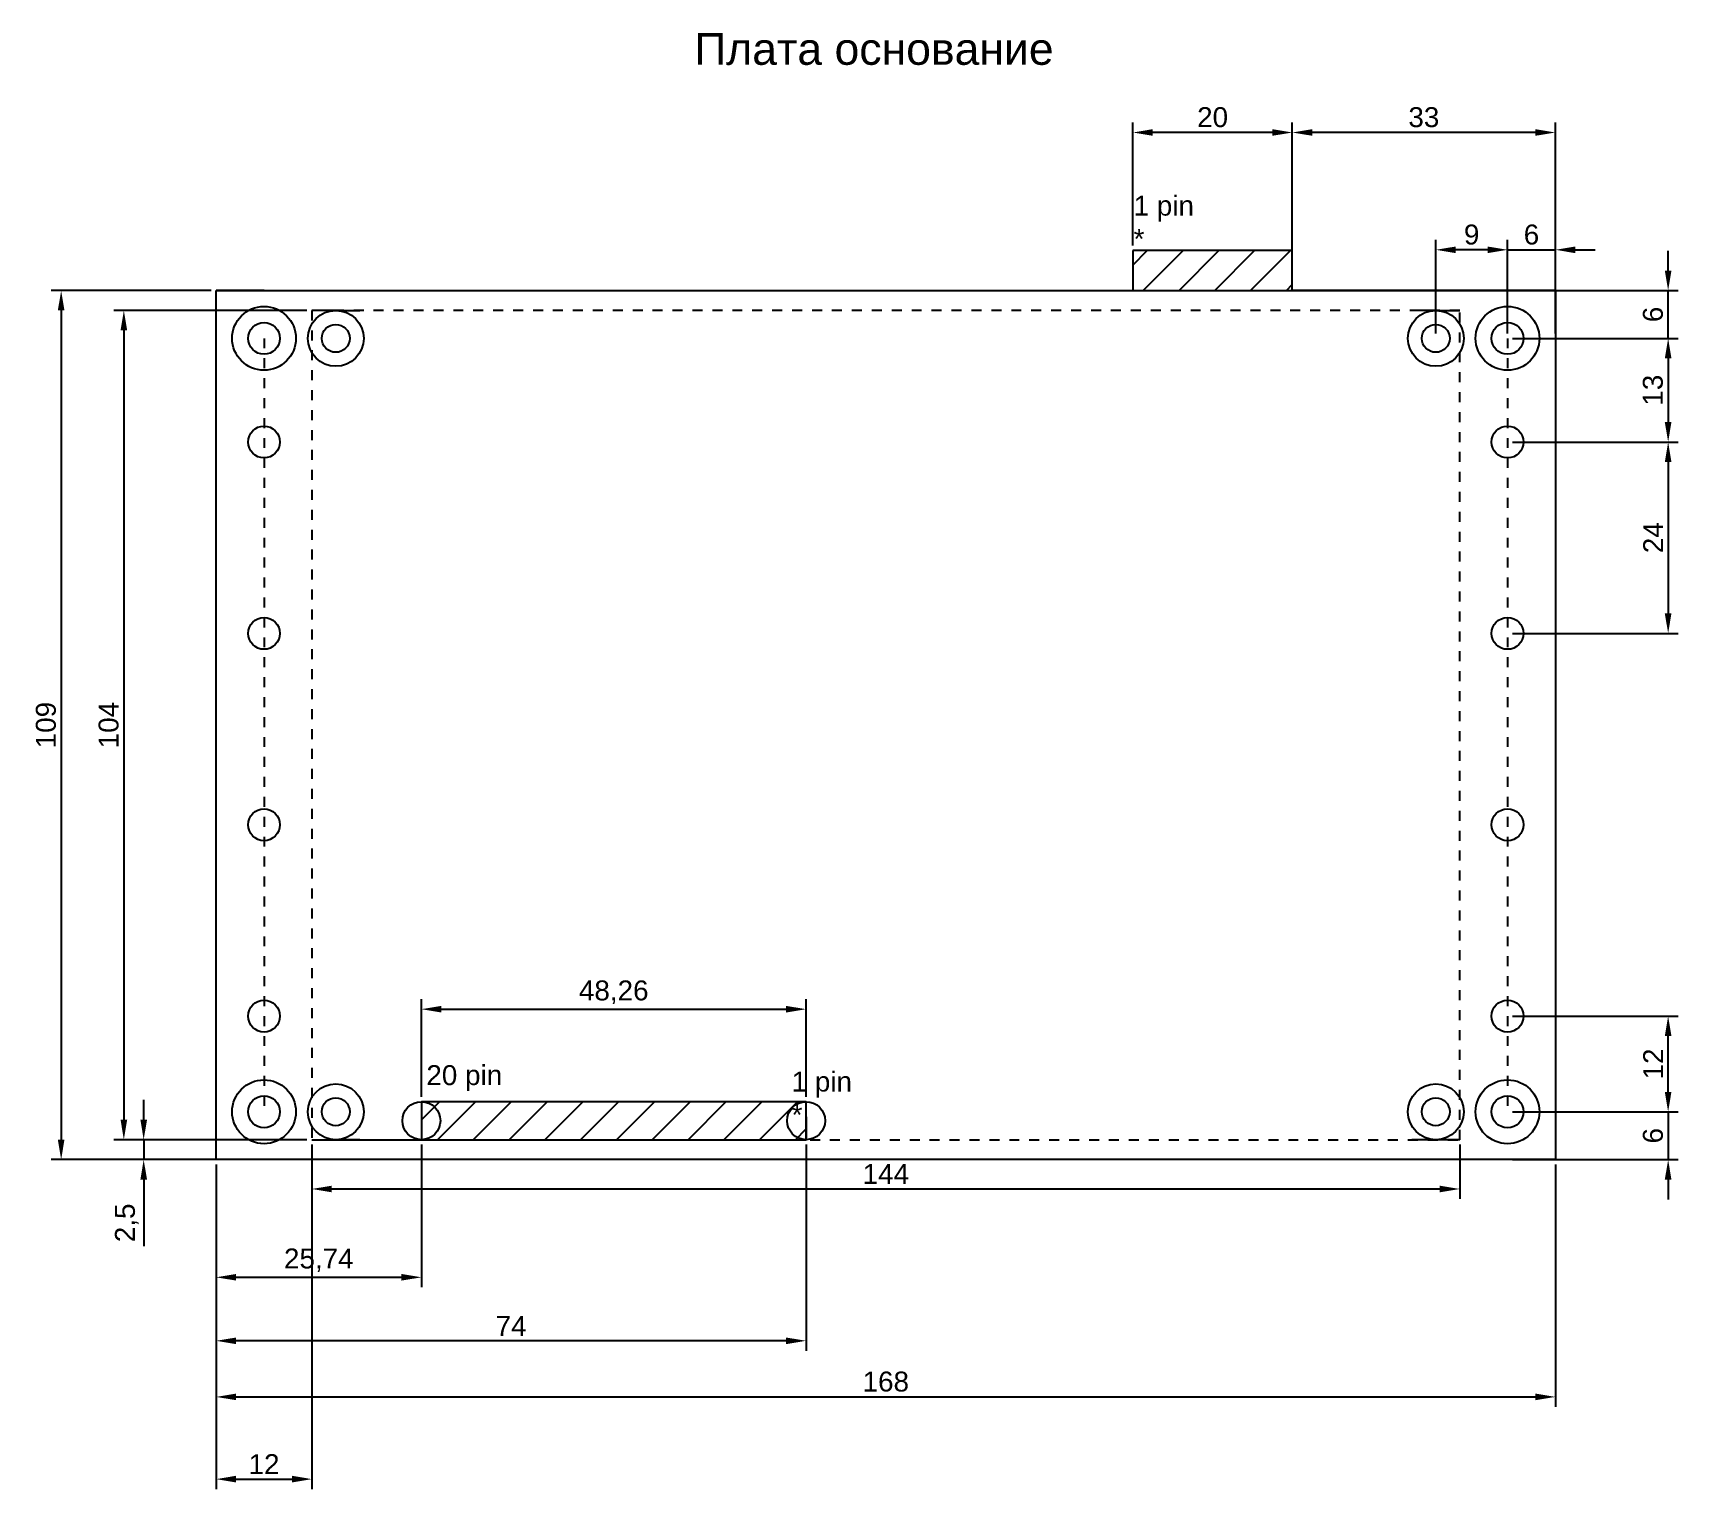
# Model space of a CAD drawing. Header units: millimetres. Extents: x 581 to 3447, y 885 to 2081.
# Drawn here: x 1981.4 to 2187.8, y 1300.4 to 1483 of the extents above; entities that cross this region are included whole.
import ezdxf

# ---------------------------------------------------------------- set-up
doc = ezdxf.new("R2010")
doc.units = ezdxf.units.MM
doc.linetypes.add('JIS_02_1.2', pattern=[2.5, 1.25, -1.25])
doc.layers.get('Defpoints').update_dxf_attribs({"lineweight": 15})
doc.layers.add('скрытые линии', color=9, linetype='Continuous')
doc.layers.add('скрытый размер', color=9, linetype='Continuous')
doc.styles.get("Standard").update_dxf_attribs({"font": 'arial.ttf'})
doc.dimstyles.new('ISO-25', dxfattribs={"dimtxt": 2.5, "dimasz": 2.5, "dimexe": 1.25, "dimexo": 0.625, "dimtad": 1, "dimtxsty": 'Standard', "dimcen": 2.5, "dimadec": 0, "dimazin": 0, "dimtfac": 1, "dimtmove": 0, "dimatfit": 3, "dimfxl": 1, "dimarcsym": 0})
pattern_1 = [(45, (-9.1802, 21.2464), (-2.245064, 2.245064), [])]

# ---------------------------------------------------------------- blocks, each defined once
blk = doc.blocks.new('*D52')
at = {"layer": 'Defpoints', "color": 0, "transparency": 16777216}
for p in [(2016.43, 1344.19), (2160.43, 1344.19), (2160.43, 1338.01)]:
    blk.add_point(p, dxfattribs=at)
at = {"layer": 'скрытый размер', "color": 0, "lineweight": -2, "transparency": 16777216}
for p, q in [((2016.43, 1343.57), (2016.43, 1336.76)), ((2160.43, 1343.57), (2160.43, 1336.76)), ((2018.93, 1338.01), (2157.93, 1338.01))]:
    blk.add_line(p, q, dxfattribs=at)
at = {"layer": 'скрытый размер', "color": 0, "transparency": 16777216}
for points in [[(2018.93, 1338.42), (2018.93, 1337.59), (2016.43, 1338.01)], [(2157.93, 1338.42), (2157.93, 1337.59), (2160.43, 1338.01)]]:
    blk.add_solid(points, dxfattribs=at)
at = {"layer": 'скрытый размер', "color": 0, "transparency": 16777216, "insert": (2088.43, 1339.89), "char_height": 2.5, "attachment_point": 5}
blk.add_mtext('144', dxfattribs=at)
blk = doc.blocks.new('*D53')
at = {"layer": 'Defpoints', "color": 0, "transparency": 16777216}
for p in [(2172.43, 1455.8), (2166.43, 1444.69), (2172.43, 1444.69)]:
    blk.add_point(p, dxfattribs=at)
at = {"layer": 'скрытый размер', "color": 0, "lineweight": -2, "transparency": 16777216}
for p, q in [((2163.93, 1455.8), (2161.43, 1455.8)), ((2166.43, 1445.32), (2166.43, 1457.05)), ((2166.43, 1455.8), (2172.43, 1455.8)), ((2172.43, 1445.32), (2172.43, 1457.05)), ((2174.93, 1455.8), (2177.43, 1455.8))]:
    blk.add_line(p, q, dxfattribs=at)
at = {"layer": 'скрытый размер', "color": 0, "transparency": 16777216}
for points in [[(2163.93, 1456.21), (2163.93, 1455.38), (2166.43, 1455.8)], [(2174.93, 1456.21), (2174.93, 1455.38), (2172.43, 1455.8)]]:
    blk.add_solid(points, dxfattribs=at)
at = {"layer": 'скрытый размер', "color": 0, "transparency": 16777216, "insert": (2169.43, 1457.7), "char_height": 2.5, "attachment_point": 5}
blk.add_mtext('6', dxfattribs=at)
blk = doc.blocks.new('*D54')
at = {"layer": 'Defpoints', "color": 0, "transparency": 16777216}
for p in [(2157.43, 1455.8), (2157.43, 1444.69), (2166.43, 1444.69)]:
    blk.add_point(p, dxfattribs=at)
at = {"layer": 'скрытый размер', "color": 0, "lineweight": -2, "transparency": 16777216}
for p, q in [((2157.43, 1445.32), (2157.43, 1457.05)), ((2163.93, 1455.8), (2159.93, 1455.8)), ((2166.43, 1445.32), (2166.43, 1457.05))]:
    blk.add_line(p, q, dxfattribs=at)
at = {"layer": 'скрытый размер', "color": 0, "transparency": 16777216}
for points in [[(2159.93, 1456.21), (2159.93, 1455.38), (2157.43, 1455.8)], [(2163.93, 1456.21), (2163.93, 1455.38), (2166.43, 1455.8)]]:
    blk.add_solid(points, dxfattribs=at)
at = {"layer": 'скрытый размер', "color": 0, "transparency": 16777216, "insert": (2161.93, 1457.7), "char_height": 2.5, "attachment_point": 5}
blk.add_mtext('9', dxfattribs=at)
blk = doc.blocks.new('*D55')
at = {"layer": 'Defpoints', "color": 0, "transparency": 16777216}
for p in [(2166.43, 1450.69), (2186.58, 1450.69), (2166.43, 1444.69)]:
    blk.add_point(p, dxfattribs=at)
at = {"layer": 'скрытый размер', "color": 0, "lineweight": -2, "transparency": 16777216}
for p, q in [((2186.58, 1453.19), (2186.58, 1455.69)), ((2167.05, 1450.69), (2187.83, 1450.69)), ((2186.58, 1444.69), (2186.58, 1450.69)), ((2167.05, 1444.69), (2187.83, 1444.69)), ((2186.58, 1442.19), (2186.58, 1439.69))]:
    blk.add_line(p, q, dxfattribs=at)
at = {"layer": 'скрытый размер', "color": 0, "transparency": 16777216}
for points in [[(2186.16, 1453.19), (2186.99, 1453.19), (2186.58, 1450.69)], [(2186.16, 1442.19), (2186.99, 1442.19), (2186.58, 1444.69)]]:
    blk.add_solid(points, dxfattribs=at)
at = {"layer": 'скрытый размер', "color": 0, "transparency": 16777216, "insert": (2184.68, 1447.69), "char_height": 2.5, "attachment_point": 5, "rotation": 90}
blk.add_mtext('6', dxfattribs=at)
blk = doc.blocks.new('*D56')
at = {"layer": 'Defpoints', "color": 0, "transparency": 16777216}
for p in [(2166.43, 1444.69), (2166.43, 1431.69), (2186.58, 1431.69)]:
    blk.add_point(p, dxfattribs=at)
at = {"layer": 'скрытый размер', "color": 0, "lineweight": -2, "transparency": 16777216}
for p, q in [((2167.05, 1444.69), (2187.83, 1444.69)), ((2186.58, 1442.19), (2186.58, 1434.19)), ((2167.05, 1431.69), (2187.83, 1431.69))]:
    blk.add_line(p, q, dxfattribs=at)
at = {"layer": 'скрытый размер', "color": 0, "transparency": 16777216}
for points in [[(2186.16, 1442.19), (2186.99, 1442.19), (2186.58, 1444.69)], [(2186.16, 1434.19), (2186.99, 1434.19), (2186.58, 1431.69)]]:
    blk.add_solid(points, dxfattribs=at)
at = {"layer": 'скрытый размер', "color": 0, "transparency": 16777216, "insert": (2184.67, 1438.19), "char_height": 2.5, "attachment_point": 5, "rotation": 90}
blk.add_mtext('13', dxfattribs=at)
blk = doc.blocks.new('*D57')
at = {"layer": 'Defpoints', "color": 0, "transparency": 16777216}
for p in [(2166.43, 1431.69), (2166.43, 1407.69), (2186.58, 1407.69)]:
    blk.add_point(p, dxfattribs=at)
at = {"layer": 'скрытый размер', "color": 0, "lineweight": -2, "transparency": 16777216}
for p, q in [((2167.05, 1431.69), (2187.83, 1431.69)), ((2186.58, 1429.19), (2186.58, 1410.19)), ((2167.05, 1407.69), (2187.83, 1407.69))]:
    blk.add_line(p, q, dxfattribs=at)
at = {"layer": 'скрытый размер', "color": 0, "transparency": 16777216}
for points in [[(2186.16, 1429.19), (2186.99, 1429.19), (2186.58, 1431.69)], [(2186.16, 1410.19), (2186.99, 1410.19), (2186.58, 1407.69)]]:
    blk.add_solid(points, dxfattribs=at)
at = {"layer": 'скрытый размер', "color": 0, "transparency": 16777216, "insert": (2184.7, 1419.69), "char_height": 2.5, "attachment_point": 5, "rotation": 90}
blk.add_mtext('24', dxfattribs=at)
blk = doc.blocks.new('*D58')
at = {"layer": 'Defpoints', "color": 0, "transparency": 16777216}
for p in [(2166.43, 1347.69), (2166.43, 1341.69), (2186.58, 1341.69)]:
    blk.add_point(p, dxfattribs=at)
at = {"layer": 'скрытый размер', "color": 0, "lineweight": -2, "transparency": 16777216}
for p, q in [((2186.58, 1350.19), (2186.58, 1352.69)), ((2167.05, 1347.69), (2187.83, 1347.69)), ((2186.58, 1347.69), (2186.58, 1341.69)), ((2167.05, 1341.69), (2187.83, 1341.69)), ((2186.58, 1339.19), (2186.58, 1336.69))]:
    blk.add_line(p, q, dxfattribs=at)
at = {"layer": 'скрытый размер', "color": 0, "transparency": 16777216}
for points in [[(2186.16, 1350.19), (2186.99, 1350.19), (2186.58, 1347.69)], [(2186.16, 1339.19), (2186.99, 1339.19), (2186.58, 1341.69)]]:
    blk.add_solid(points, dxfattribs=at)
at = {"layer": 'скрытый размер', "color": 0, "transparency": 16777216, "insert": (2184.68, 1344.69), "char_height": 2.5, "attachment_point": 5, "rotation": 90}
blk.add_mtext('6', dxfattribs=at)
blk = doc.blocks.new('*D59')
at = {"layer": 'Defpoints', "color": 0, "transparency": 16777216}
for p in [(2166.43, 1359.69), (2186.58, 1359.69), (2166.43, 1347.69)]:
    blk.add_point(p, dxfattribs=at)
at = {"layer": 'скрытый размер', "color": 0, "lineweight": -2, "transparency": 16777216}
for p, q in [((2167.05, 1359.69), (2187.83, 1359.69)), ((2186.58, 1350.19), (2186.58, 1357.19)), ((2167.05, 1347.69), (2187.83, 1347.69))]:
    blk.add_line(p, q, dxfattribs=at)
at = {"layer": 'скрытый размер', "color": 0, "transparency": 16777216}
for points in [[(2186.16, 1357.19), (2186.99, 1357.19), (2186.58, 1359.69)], [(2186.16, 1350.19), (2186.99, 1350.19), (2186.58, 1347.69)]]:
    blk.add_solid(points, dxfattribs=at)
at = {"layer": 'скрытый размер', "color": 0, "transparency": 16777216, "insert": (2184.7, 1353.69), "char_height": 2.5, "attachment_point": 5, "rotation": 90}
blk.add_mtext('12', dxfattribs=at)
blk = doc.blocks.new('*D64')
at = {"layer": 'Defpoints', "color": 0, "transparency": 16777216}
for p in [(2030.17, 1344.19), (2004.43, 1341.69), (2030.17, 1326.93)]:
    blk.add_point(p, dxfattribs=at)
at = {"layer": 'скрытый размер', "color": 0, "lineweight": -2, "transparency": 16777216}
for p, q in [((2030.17, 1343.57), (2030.17, 1325.68)), ((2004.43, 1341.07), (2004.43, 1325.68)), ((2006.93, 1326.93), (2027.67, 1326.93))]:
    blk.add_line(p, q, dxfattribs=at)
at = {"layer": 'скрытый размер', "color": 0, "transparency": 16777216}
for points in [[(2006.93, 1327.35), (2006.93, 1326.52), (2004.43, 1326.93)], [(2027.67, 1327.35), (2027.67, 1326.52), (2030.17, 1326.93)]]:
    blk.add_solid(points, dxfattribs=at)
at = {"layer": 'скрытый размер', "color": 0, "transparency": 16777216, "insert": (2017.3, 1329.06), "char_height": 2.5, "attachment_point": 5}
blk.add_mtext('25,74', dxfattribs=at)
blk = doc.blocks.new('*D65')
at = {"layer": 'Defpoints', "color": 0, "transparency": 16777216}
for p in [(2139.43, 1470.51), (2139.43, 1450.69), (2172.43, 1450.69)]:
    blk.add_point(p, dxfattribs=at)
at = {"layer": 'скрытый размер', "color": 0, "lineweight": -2, "transparency": 16777216}
for p, q in [((2139.43, 1451.32), (2139.43, 1471.76)), ((2172.43, 1451.32), (2172.43, 1471.76)), ((2169.93, 1470.51), (2141.93, 1470.51))]:
    blk.add_line(p, q, dxfattribs=at)
at = {"layer": 'скрытый размер', "color": 0, "transparency": 16777216}
for points in [[(2141.93, 1470.93), (2141.93, 1470.1), (2139.43, 1470.51)], [(2169.93, 1470.93), (2169.93, 1470.1), (2172.43, 1470.51)]]:
    blk.add_solid(points, dxfattribs=at)
at = {"layer": 'скрытый размер', "color": 0, "transparency": 16777216, "insert": (2155.93, 1472.42), "char_height": 2.5, "attachment_point": 5}
blk.add_mtext('33', dxfattribs=at)
blk = doc.blocks.new('*D66')
at = {"layer": 'Defpoints', "color": 0, "transparency": 16777216}
for p in [(2078.43, 1360.56), (2030.17, 1348.96), (2078.43, 1348.96)]:
    blk.add_point(p, dxfattribs=at)
at = {"layer": 'скрытые линии', "color": 0, "lineweight": -2, "transparency": 16777216}
for p, q in [((2030.17, 1349.58), (2030.17, 1361.81)), ((2032.67, 1360.56), (2075.93, 1360.56)), ((2078.43, 1349.58), (2078.43, 1361.81))]:
    blk.add_line(p, q, dxfattribs=at)
at = {"layer": 'скрытые линии', "color": 0, "transparency": 16777216}
for points in [[(2032.67, 1360.97), (2032.67, 1360.14), (2030.17, 1360.56)], [(2075.93, 1360.97), (2075.93, 1360.14), (2078.43, 1360.56)]]:
    blk.add_solid(points, dxfattribs=at)
at = {"layer": 'скрытые линии', "color": 0, "transparency": 16777216, "insert": (2054.3, 1362.68), "char_height": 2.5, "attachment_point": 5}
blk.add_mtext('48,26', dxfattribs=at)
blk = doc.blocks.new('*D67')
at = {"layer": 'Defpoints', "color": 0, "transparency": 16777216}
for p in [(2078.43, 1344.19), (2004.43, 1341.69), (2004.43, 1318.97)]:
    blk.add_point(p, dxfattribs=at)
at = {"layer": 'скрытые линии', "color": 0, "lineweight": -2, "transparency": 16777216}
for p, q in [((2078.43, 1343.57), (2078.43, 1317.72)), ((2004.43, 1341.07), (2004.43, 1317.72)), ((2075.93, 1318.97), (2006.93, 1318.97))]:
    blk.add_line(p, q, dxfattribs=at)
at = {"layer": 'скрытые линии', "color": 0, "transparency": 16777216}
for points in [[(2006.93, 1319.38), (2006.93, 1318.55), (2004.43, 1318.97)], [(2075.93, 1319.38), (2075.93, 1318.55), (2078.43, 1318.97)]]:
    blk.add_solid(points, dxfattribs=at)
at = {"layer": 'скрытые линии', "color": 0, "transparency": 16777216, "insert": (2041.43, 1320.84), "char_height": 2.5, "attachment_point": 5}
blk.add_mtext('74', dxfattribs=at)
blk = doc.blocks.new('*D68')
at = {"layer": 'Defpoints', "color": 0, "transparency": 16777216}
for p in [(2004.43, 1450.69), (1984.98, 1341.69), (2004.43, 1341.69)]:
    blk.add_point(p, dxfattribs=at)
at = {"layer": 'скрытые линии', "color": 0, "lineweight": -2, "transparency": 16777216}
for p, q in [((2003.8, 1450.69), (1983.73, 1450.69)), ((1984.98, 1448.19), (1984.98, 1344.19)), ((2003.8, 1341.69), (1983.73, 1341.69))]:
    blk.add_line(p, q, dxfattribs=at)
at = {"layer": 'скрытые линии', "color": 0, "transparency": 16777216}
for points in [[(1984.56, 1448.19), (1985.39, 1448.19), (1984.98, 1450.69)], [(1984.56, 1344.19), (1985.39, 1344.19), (1984.98, 1341.69)]]:
    blk.add_solid(points, dxfattribs=at)
at = {"layer": 'скрытые линии', "color": 0, "transparency": 16777216, "insert": (1983.07, 1396.19), "char_height": 2.5, "attachment_point": 5, "rotation": 90}
blk.add_mtext('109', dxfattribs=at)
blk = doc.blocks.new('*D69')
at = {"layer": 'Defpoints', "color": 0, "transparency": 16777216}
for p in [(2004.43, 1341.69), (2172.43, 1341.69), (2172.43, 1311.93)]:
    blk.add_point(p, dxfattribs=at)
at = {"layer": 'скрытые линии', "color": 0, "lineweight": -2, "transparency": 16777216}
for p, q in [((2004.43, 1341.07), (2004.43, 1310.68)), ((2172.43, 1341.07), (2172.43, 1310.68)), ((2006.93, 1311.93), (2169.93, 1311.93))]:
    blk.add_line(p, q, dxfattribs=at)
at = {"layer": 'скрытые линии', "color": 0, "transparency": 16777216}
for points in [[(2006.93, 1312.35), (2006.93, 1311.52), (2004.43, 1311.93)], [(2169.93, 1312.35), (2169.93, 1311.52), (2172.43, 1311.93)]]:
    blk.add_solid(points, dxfattribs=at)
at = {"layer": 'скрытые линии', "color": 0, "transparency": 16777216, "insert": (2088.43, 1313.84), "char_height": 2.5, "attachment_point": 5}
blk.add_mtext('168', dxfattribs=at)
blk = doc.blocks.new('*D70')
at = {"layer": 'Defpoints', "color": 0, "transparency": 16777216}
for p in [(2119.43, 1470.51), (2119.43, 1455.69), (2139.43, 1455.69)]:
    blk.add_point(p, dxfattribs=at)
at = {"layer": 'скрытый размер', "color": 0, "lineweight": -2, "transparency": 16777216}
for p, q in [((2119.43, 1456.32), (2119.43, 1471.76)), ((2139.43, 1456.32), (2139.43, 1471.76)), ((2136.93, 1470.51), (2121.93, 1470.51))]:
    blk.add_line(p, q, dxfattribs=at)
at = {"layer": 'скрытый размер', "color": 0, "transparency": 16777216}
for points in [[(2121.93, 1470.93), (2121.93, 1470.1), (2119.43, 1470.51)], [(2136.93, 1470.93), (2136.93, 1470.1), (2139.43, 1470.51)]]:
    blk.add_solid(points, dxfattribs=at)
at = {"layer": 'скрытый размер', "color": 0, "transparency": 16777216, "insert": (2129.43, 1472.42), "char_height": 2.5, "attachment_point": 5}
blk.add_mtext('20', dxfattribs=at)
blk = doc.blocks.new('*D71')
at = {"layer": 'Defpoints', "color": 0, "transparency": 16777216}
for p in [(2016.43, 1344.19), (2004.43, 1341.69), (2016.43, 1301.62)]:
    blk.add_point(p, dxfattribs=at)
at = {"layer": 'скрытый размер', "color": 0, "lineweight": -2, "transparency": 16777216}
for p, q in [((2016.43, 1343.57), (2016.43, 1300.37)), ((2004.43, 1341.07), (2004.43, 1300.37)), ((2006.93, 1301.62), (2013.93, 1301.62))]:
    blk.add_line(p, q, dxfattribs=at)
at = {"layer": 'скрытый размер', "color": 0, "transparency": 16777216}
for points in [[(2006.93, 1302.04), (2006.93, 1301.2), (2004.43, 1301.62)], [(2013.93, 1302.04), (2013.93, 1301.2), (2016.43, 1301.62)]]:
    blk.add_solid(points, dxfattribs=at)
at = {"layer": 'скрытый размер', "color": 0, "transparency": 16777216, "insert": (2010.43, 1303.5), "char_height": 2.5, "attachment_point": 5}
blk.add_mtext('12', dxfattribs=at)
blk = doc.blocks.new('*D72')
at = {"layer": 'Defpoints', "color": 0, "transparency": 16777216}
for p in [(2016.43, 1344.19), (1995.33, 1341.69), (2016.43, 1341.69)]:
    blk.add_point(p, dxfattribs=at)
at = {"layer": 'скрытый размер', "color": 0, "lineweight": -2, "transparency": 16777216}
for p, q in [((1995.33, 1346.69), (1995.33, 1349.19)), ((2015.8, 1344.19), (1994.08, 1344.19)), ((1995.33, 1344.19), (1995.33, 1341.69)), ((2015.8, 1341.69), (1994.08, 1341.69)), ((1995.33, 1339.19), (1995.33, 1330.83))]:
    blk.add_line(p, q, dxfattribs=at)
at = {"layer": 'скрытый размер', "color": 0, "transparency": 16777216}
for points in [[(1994.92, 1346.69), (1995.75, 1346.69), (1995.33, 1344.19)], [(1994.92, 1339.19), (1995.75, 1339.19), (1995.33, 1341.69)]]:
    blk.add_solid(points, dxfattribs=at)
at = {"layer": 'скрытый размер', "color": 0, "transparency": 16777216, "insert": (1993.21, 1333.76), "char_height": 2.5, "attachment_point": 5, "rotation": 90}
blk.add_mtext('2,5', dxfattribs=at)
blk = doc.blocks.new('*D73')
at = {"layer": 'Defpoints', "color": 0, "transparency": 16777216}
for p in [(2016.43, 1448.19), (1992.84, 1344.19), (2016.43, 1344.19)]:
    blk.add_point(p, dxfattribs=at)
at = {"layer": 'скрытый размер', "color": 0, "lineweight": -2, "transparency": 16777216}
for p, q in [((2015.8, 1448.19), (1991.59, 1448.19)), ((1992.84, 1445.69), (1992.84, 1346.69)), ((2015.8, 1344.19), (1991.59, 1344.19))]:
    blk.add_line(p, q, dxfattribs=at)
at = {"layer": 'скрытый размер', "color": 0, "transparency": 16777216}
for points in [[(1992.43, 1445.69), (1993.26, 1445.69), (1992.84, 1448.19)], [(1992.43, 1346.69), (1993.26, 1346.69), (1992.84, 1344.19)]]:
    blk.add_solid(points, dxfattribs=at)
at = {"layer": 'скрытый размер', "color": 0, "transparency": 16777216, "insert": (1990.94, 1396.19), "char_height": 2.5, "attachment_point": 5, "rotation": 90}
blk.add_mtext('104', dxfattribs=at)

msp = doc.modelspace()

# ---------------------------------------------------------------- hatches: boundary and pattern name
at = {"layer": 'скрытые линии'}
h = msp.add_hatch(dxfattribs=at)
h.set_pattern_fill('ANSI31', color=256)
h.set_pattern_definition(pattern_1)
h.paths.add_polyline_path([(2119.43, 1455.692), (2119.43, 1450.692), (2139.43, 1450.692), (2139.43, 1455.692)])
h.paths.add_polyline_path([(2118.515, 1454.543), (2127.338, 1454.543), (2127.338, 1463.861), (2118.515, 1463.861)], flags=9)
h = msp.add_hatch(dxfattribs=at)
h.set_pattern_fill('ANSI31', color=256)
h.set_pattern_definition(pattern_1)
h.paths.add_polyline_path([(2030.17, 1348.956), (2030.17, 1344.192), (2078.43, 1344.192), (2078.43, 1348.956)])

# ---------------------------------------------------------------- linework, layer by layer
for p, q in [((2139.43, 1455.692), (2119.43, 1455.692)), ((2119.43, 1455.692), (2119.43, 1450.692)), ((2139.43, 1450.692), (2139.43, 1455.692)), ((2010.43, 1450.692), (2004.43, 1450.692)), ((2172.43, 1450.692), (2139.43, 1450.692)), ((2019.43, 1448.192), (2016.43, 1448.192)), ((2019.43, 1448.192), (2022.43, 1448.192)), ((2157.43, 1448.192), (2154.43, 1448.192)), ((2157.43, 1448.192), (2160.43, 1448.192)), ((2078.43, 1347.059), (2078.43, 1344.192)), ((2016.43, 1344.192), (2029.93, 1344.192)), ((2016.43, 1344.192), (2030.17, 1344.192)), ((2022.43, 1344.192), (2019.43, 1344.192)), ((2157.43, 1344.192), (2154.43, 1344.192)), ((2160.43, 1344.192), (2157.43, 1344.192))]:
    msp.add_line(p, q, dxfattribs=at)
at = {"layer": 'скрытые линии', "linetype": 'JIS_02_1.2'}
for p, q in [((2010.43, 1444.692), (2010.43, 1347.692)), ((2166.43, 1444.692), (2166.43, 1347.692))]:
    msp.add_line(p, q, dxfattribs=at)
at = {"layer": 'скрытые линии'}
for points in [[(2004.43, 1450.692), (2172.43, 1450.692), (2172.43, 1341.692), (2004.43, 1341.692)], [(2030.17, 1344.192), (2078.43, 1344.192), (2078.43, 1348.956), (2030.17, 1348.956)]]:
    msp.add_lwpolyline(points, close=True, dxfattribs=at)
at = {"layer": 'скрытые линии', "linetype": 'JIS_02_1.2'}
msp.add_lwpolyline([(2016.43, 1344.192), (2160.43, 1344.192), (2160.43, 1448.192), (2016.43, 1448.192)], close=True, dxfattribs=at)
at = {"layer": 'скрытые линии'}
for centre, radius in [((2010.43, 1444.692), 4), ((2019.43, 1444.692), 3.5), ((2157.43, 1444.692), 3.5), ((2166.43, 1444.692), 4), ((2010.43, 1444.692), 2), ((2019.43, 1444.692), 1.75), ((2157.43, 1444.692), 1.75), ((2166.43, 1444.692), 2), ((2010.43, 1431.692), 2), ((2166.43, 1431.692), 2), ((2010.43, 1407.692), 2), ((2166.43, 1407.692), 2), ((2010.43, 1383.692), 2), ((2166.43, 1383.692), 2), ((2010.43, 1359.692), 2), ((2166.43, 1359.692), 2), ((2010.43, 1347.692), 4), ((2019.43, 1347.692), 3.5), ((2157.43, 1347.692), 3.5), ((2166.43, 1347.692), 4), ((2010.43, 1347.692), 2), ((2019.43, 1347.692), 1.75), ((2157.43, 1347.692), 1.75), ((2166.43, 1347.692), 2)]:
    msp.add_circle(centre, radius, dxfattribs=at)
for centre, major_axis in [((2030.17, 1346.574), (0, 2.382)), ((2078.43, 1346.574), (2.382, 0))]:
    msp.add_ellipse(centre, major_axis=major_axis, ratio=1, dxfattribs=at)

# ---------------------------------------------------------------- texts
at = {"layer": 'скрытые линии', "attachment_point": 1}
for s, width, heights, insert, char_height in [('Плата основание', 100.77306, [24.686], (2064.398, 1483.001), 4), ('1 pin^J*', 7.38604, [6.893], (2119.52, 1462.585), 2.5), ('20 pin', 11.35868, [0], (2030.793, 1353.536), 2.5), ('1 pin^J*', 8.89404, [0], (2076.617, 1352.731), 2.5)]:
    msp.add_mtext_dynamic_manual_height_columns(s, width=width, gutter_width=12.5, heights=heights, dxfattribs=dict(at, insert=insert, char_height=char_height))

# ---------------------------------------------------------------- dimensions: what is measured, and where the dimension line sits
at = {"layer": 'скрытые линии'}
dim = msp.add_linear_dim(base=(1984.975, 1341.692), p1=(2004.43, 1450.692), p2=(2004.43, 1341.692), angle=90, dimstyle='ISO-25', dxfattribs=at)
dim.commit()
dim.dimension.update_dxf_attribs({"geometry": '*D68', "text_midpoint": (1983.074, 1396.192)})
for base, p1, p2, picture, middle in [((2078.43, 1360.556), (2030.17, 1348.956), (2078.43, 1348.956), '*D66', (2054.3, 1362.683)), ((2004.43, 1318.967), (2078.43, 1344.192), (2004.43, 1341.692), '*D67', (2041.43, 1320.842)), ((2172.43, 1311.935), (2004.43, 1341.692), (2172.43, 1341.692), '*D69', (2088.43, 1313.836))]:
    dim = msp.add_linear_dim(base=base, p1=p1, p2=p2, dimstyle='ISO-25', dxfattribs=at)
    dim.commit()
    dim.dimension.update_dxf_attribs({"geometry": picture, "text_midpoint": middle})
at = {"layer": 'скрытый размер'}
for base, p1, p2, picture, middle in [((2119.43, 1470.514), (2139.43, 1455.692), (2119.43, 1455.692), '*D70', (2129.43, 1472.416)), ((2139.43, 1470.514), (2172.43, 1450.692), (2139.43, 1450.692), '*D65', (2155.93, 1472.417)), ((2157.43, 1455.798), (2166.43, 1444.692), (2157.43, 1444.692), '*D54', (2161.93, 1457.699)), ((2172.43, 1455.798), (2166.43, 1444.692), (2172.43, 1444.692), '*D53', (2169.43, 1457.699)), ((2030.17, 1326.935), (2004.43, 1341.692), (2030.17, 1344.192), '*D64', (2017.3, 1329.062)), ((2016.43, 1301.62), (2004.43, 1341.692), (2016.43, 1344.192), '*D71', (2010.43, 1303.501)), ((2160.43, 1338.007), (2016.43, 1344.192), (2160.43, 1344.192), '*D52', (2088.43, 1339.887))]:
    dim = msp.add_linear_dim(base=base, p1=p1, p2=p2, dimstyle='ISO-25', dxfattribs=at)
    dim.commit()
    dim.dimension.update_dxf_attribs({"geometry": picture, "text_midpoint": middle})
for base, p1, p2, picture, middle in [((2186.576, 1450.692), (2166.43, 1444.692), (2166.43, 1450.692), '*D55', (2184.675, 1447.692)), ((1992.844, 1344.192), (2016.43, 1448.192), (2016.43, 1344.192), '*D73', (1990.942, 1396.192)), ((2186.576, 1431.692), (2166.43, 1444.692), (2166.43, 1431.692), '*D56', (2184.674, 1438.192)), ((2186.576, 1407.692), (2166.43, 1431.692), (2166.43, 1407.692), '*D57', (2184.696, 1419.692)), ((2186.576, 1359.692), (2166.43, 1347.692), (2166.43, 1359.692), '*D59', (2184.696, 1353.692)), ((2186.576, 1341.692), (2166.43, 1347.692), (2166.43, 1341.692), '*D58', (2184.675, 1344.692)), ((1995.333, 1341.692), (2016.43, 1344.192), (2016.43, 1341.692), '*D72', (1993.206, 1333.761))]:
    dim = msp.add_linear_dim(base=base, p1=p1, p2=p2, angle=90, dimstyle='ISO-25', dxfattribs=at)
    dim.commit()
    dim.dimension.update_dxf_attribs({"geometry": picture, "text_midpoint": middle})

doc.saveas('drawing.dxf')
